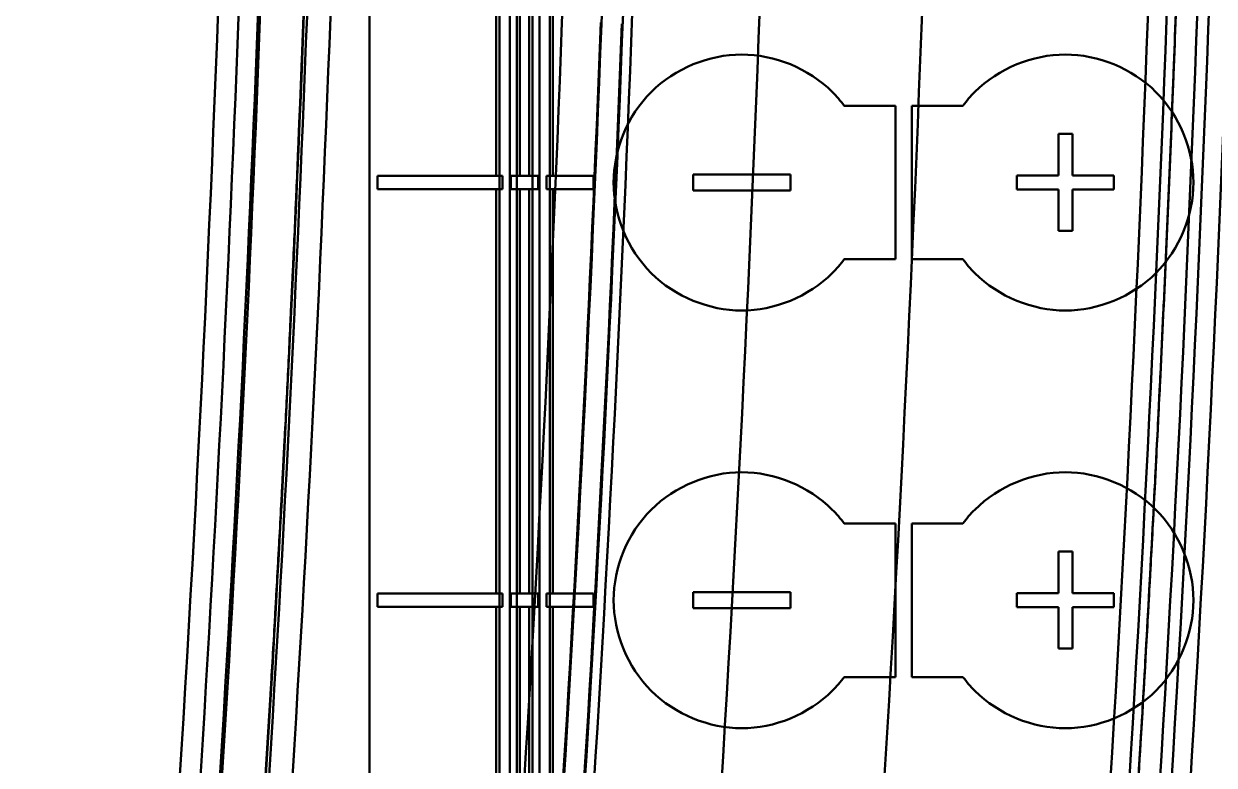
# Model space of a CAD drawing. Header units: millimetres. Extents: x -142 to 142, y -208 to 161.
# Drawn here: x 52.78 to 96.92, y -20.61 to 6.9 of the extents above; entities that cross this region are included whole.
import ezdxf

# ---------------------------------------------------------------- set-up
doc = ezdxf.new("R2010")
doc.units = ezdxf.units.MM
doc.layers.add('1', color=7, linetype='Continuous', true_color=0xffffff)

msp = doc.modelspace()

# ---------------------------------------------------------------- linework, layer by layer
at = {"layer": '1', "color": 251, "linetype": 'Continuous', "lineweight": 50}
for p, q in [((70.417, 95.7, 24.5), (70.417, -90.4, 24.5)), ((70.797, 95.7, 24.675), (70.797, -90.4, 24.675)), ((71.06, 95.7, 25.07), (71.06, -90.4, 25.07)), ((71.64, 95.7, 25.07), (71.64, -90.4, 25.07)), ((71.903, -90.4, 24.675), (71.903, 95.7, 24.675)), ((72.283, 95.7, 24.5), (72.283, -90.4, 24.5)), ((65.6, -87, 24.72), (65.6, 87, 24.72)), ((65.6, -87, 24.5), (65.6, 87, 24.5)), ((70.3, 16.258, 24.72), (70.3, 1.258, 24.72)), ((71.177, 16.258, 24.85), (71.177, 1.258, 24.85)), ((71.523, 16.258, 24.85), (71.523, 1.258, 24.85)), ((72.4, 16.258, 24.72), (72.4, 1.258, 24.72)), ((79.402, 5.758, 24.72), (79.402, 5.758, 24.82)), ((91.402, 5.758, 24.72), (91.402, 5.758, 24.82)), ((85.099, 3.858, 24.82), (83.199, 3.858, 24.82)), ((83.199, 3.858, 24.72), (83.199, 3.858, 24.82)), ((85.099, 3.858, 24.72), (83.199, 3.858, 24.72)), ((85.099, -1.842, 24.82), (85.099, 3.858, 24.82)), ((85.099, 3.858, 24.72), (85.099, 3.858, 24.82)), ((85.099, -1.842, 24.72), (85.099, 3.858, 24.72)), ((87.606, 3.858, 24.82), (85.705, 3.858, 24.82)), ((85.705, 3.858, 24.82), (85.705, -1.842, 24.82)), ((85.705, 3.858, 24.72), (85.705, -1.842, 24.72)), ((85.705, 3.858, 24.72), (85.705, 3.858, 24.82)), ((87.606, 3.858, 24.72), (85.705, 3.858, 24.72)), ((87.605, 3.858, 24.72), (87.605, 3.858, 24.82)), ((91.661, 2.812, 24.92), (91.146, 2.812, 24.92)), ((91.146, 2.812, 24.92), (91.146, 1.269, 24.92)), ((91.146, 2.812, 24.82), (91.146, 1.269, 24.82)), ((91.146, 2.812, 24.82), (91.146, 2.812, 24.92)), ((91.661, 2.812, 24.82), (91.146, 2.812, 24.82)), ((91.661, 1.269, 24.92), (91.661, 2.812, 24.92)), ((91.661, 2.812, 24.82), (91.661, 2.812, 24.92)), ((91.661, 1.269, 24.82), (91.661, 2.812, 24.82)), ((70.533, 1.258, 24.92), (65.902, 1.258, 24.92)), ((65.902, 1.258, 24.92), (65.902, 0.758, 24.92)), ((65.902, 1.258, 24.72), (65.902, 1.258, 24.92)), ((70.3, 1.258, 24.72), (65.902, 1.258, 24.72)), ((65.902, 1.258, 24.72), (65.902, 0.758, 24.72)), ((70.533, 1.258, 24.92), (70.533, 0.758, 24.92)), ((70.841, 1.258, 24.72), (70.841, 0.758, 24.72)), ((71.859, 1.258, 24.72), (70.841, 1.258, 24.72)), ((71.523, 1.258, 24.85), (71.177, 1.258, 24.85)), ((71.859, 1.258, 24.72), (71.859, 0.758, 24.72)), ((73.902, 1.258, 24.92), (72.167, 1.258, 24.92)), ((72.167, 1.258, 24.92), (72.167, 0.758, 24.92)), ((73.902, 1.258, 24.72), (72.4, 1.258, 24.72)), ((73.902, 0.758, 24.92), (73.902, 1.258, 24.92)), ((73.902, 1.258, 24.72), (73.902, 1.258, 24.92)), ((73.902, 0.758, 24.72), (73.902, 1.258, 24.72)), ((74.652, 1.009, 24.72), (74.652, 1.009, 24.82)), ((81.204, 1.312, 24.92), (77.604, 1.312, 24.92)), ((77.604, 1.312, 24.92), (77.604, 0.712, 24.92)), ((77.604, 1.312, 24.82), (77.604, 0.712, 24.82)), ((77.604, 1.312, 24.82), (77.604, 1.312, 24.92)), ((81.204, 1.312, 24.82), (77.604, 1.312, 24.82)), ((81.204, 0.712, 24.92), (81.204, 1.312, 24.92)), ((81.204, 1.312, 24.82), (81.204, 1.312, 24.92)), ((81.204, 0.712, 24.82), (81.204, 1.312, 24.82)), ((91.146, 1.269, 24.92), (89.604, 1.269, 24.92)), ((89.604, 1.269, 24.92), (89.604, 0.754, 24.92)), ((89.604, 1.269, 24.82), (89.604, 0.754, 24.82)), ((89.604, 1.269, 24.82), (89.604, 1.269, 24.92)), ((91.146, 1.269, 24.82), (89.604, 1.269, 24.82)), ((91.146, 1.269, 24.82), (91.146, 1.269, 24.92)), ((93.204, 1.269, 24.92), (91.661, 1.269, 24.92)), ((91.661, 1.269, 24.82), (91.661, 1.269, 24.92)), ((93.204, 1.269, 24.82), (91.661, 1.269, 24.82)), ((93.204, 0.754, 24.92), (93.204, 1.269, 24.92)), ((93.204, 1.269, 24.82), (93.204, 1.269, 24.92)), ((93.204, 0.754, 24.82), (93.204, 1.269, 24.82)), ((96.152, 1.009, 24.72), (96.152, 1.009, 24.82)), ((65.902, 0.758, 24.92), (70.533, 0.758, 24.92)), ((65.902, 0.758, 24.72), (70.3, 0.758, 24.72)), ((65.902, 0.758, 24.72), (65.902, 0.758, 24.92)), ((70.3, 0.758, 24.72), (70.3, -14.242, 24.72)), ((70.841, 0.758, 24.72), (71.859, 0.758, 24.72)), ((71.177, 0.758, 24.85), (71.177, -14.242, 24.85)), ((71.523, 0.758, 24.85), (71.177, 0.758, 24.85)), ((71.523, 0.758, 24.85), (71.523, -14.242, 24.85)), ((72.167, 0.758, 24.92), (73.902, 0.758, 24.92)), ((72.4, 0.758, 24.72), (72.4, -14.242, 24.72)), ((72.4, 0.758, 24.72), (73.902, 0.758, 24.72)), ((73.902, 0.758, 24.72), (73.902, 0.758, 24.92)), ((77.604, 0.712, 24.92), (81.204, 0.712, 24.92)), ((77.604, 0.712, 24.82), (77.604, 0.712, 24.92)), ((77.604, 0.712, 24.82), (81.204, 0.712, 24.82)), ((81.204, 0.712, 24.82), (81.204, 0.712, 24.92)), ((89.604, 0.754, 24.92), (91.146, 0.754, 24.92)), ((89.604, 0.754, 24.82), (91.146, 0.754, 24.82)), ((89.604, 0.754, 24.82), (89.604, 0.754, 24.92)), ((91.146, 0.754, 24.92), (91.146, -0.788, 24.92)), ((91.146, 0.754, 24.82), (91.146, -0.788, 24.82)), ((91.146, 0.754, 24.82), (91.146, 0.754, 24.92)), ((91.661, -0.788, 24.92), (91.661, 0.754, 24.92)), ((91.661, 0.754, 24.92), (93.204, 0.754, 24.92)), ((91.661, 0.754, 24.82), (93.204, 0.754, 24.82)), ((91.661, 0.754, 24.82), (91.661, 0.754, 24.92)), ((91.661, -0.788, 24.82), (91.661, 0.754, 24.82)), ((93.204, 0.754, 24.82), (93.204, 0.754, 24.92)), ((91.146, -0.788, 24.92), (91.661, -0.788, 24.92)), ((91.146, -0.788, 24.82), (91.661, -0.788, 24.82)), ((91.146, -0.788, 24.82), (91.146, -0.788, 24.92)), ((91.661, -0.788, 24.82), (91.661, -0.788, 24.92)), ((83.199, -1.842, 24.82), (85.099, -1.842, 24.82)), ((83.199, -1.842, 24.72), (85.099, -1.842, 24.72)), ((83.199, -1.842, 24.72), (83.199, -1.842, 24.82)), ((85.099, -1.842, 24.72), (85.099, -1.842, 24.82)), ((85.705, -1.842, 24.82), (87.606, -1.842, 24.82)), ((85.705, -1.842, 24.72), (87.606, -1.842, 24.72)), ((85.705, -1.842, 24.72), (85.705, -1.842, 24.82)), ((87.606, -1.842, 24.72), (87.606, -1.842, 24.82)), ((79.402, -3.742, 24.72), (79.402, -3.742, 24.82)), ((91.402, -3.742, 24.72), (91.402, -3.742, 24.82)), ((79.402, -9.742, 24.72), (79.402, -9.742, 24.82)), ((91.402, -9.742, 24.72), (91.402, -9.742, 24.82)), ((85.099, -11.642, 24.82), (83.199, -11.642, 24.82)), ((83.199, -11.642, 24.72), (83.199, -11.642, 24.82)), ((85.099, -11.642, 24.72), (83.199, -11.642, 24.72)), ((85.099, -17.342, 24.82), (85.099, -11.642, 24.82)), ((85.099, -11.642, 24.72), (85.099, -11.642, 24.82)), ((85.099, -17.342, 24.72), (85.099, -11.642, 24.72)), ((87.606, -11.642, 24.82), (85.705, -11.642, 24.82)), ((85.705, -11.642, 24.82), (85.705, -17.342, 24.82)), ((85.705, -11.642, 24.72), (85.705, -17.342, 24.72)), ((85.705, -11.642, 24.72), (85.705, -11.642, 24.82)), ((87.606, -11.642, 24.72), (85.705, -11.642, 24.72)), ((87.605, -11.642, 24.72), (87.605, -11.642, 24.82)), ((91.661, -12.688, 24.92), (91.146, -12.688, 24.92)), ((91.146, -12.688, 24.92), (91.146, -14.231, 24.92)), ((91.146, -12.688, 24.82), (91.146, -14.231, 24.82)), ((91.146, -12.688, 24.82), (91.146, -12.688, 24.92)), ((91.661, -12.688, 24.82), (91.146, -12.688, 24.82)), ((91.661, -14.231, 24.92), (91.661, -12.688, 24.92)), ((91.661, -12.688, 24.82), (91.661, -12.688, 24.92)), ((91.661, -14.231, 24.82), (91.661, -12.688, 24.82)), ((70.533, -14.242, 24.92), (65.902, -14.242, 24.92)), ((65.902, -14.242, 24.92), (65.902, -14.742, 24.92)), ((65.902, -14.242, 24.72), (65.902, -14.242, 24.92)), ((70.3, -14.242, 24.72), (65.902, -14.242, 24.72)), ((65.902, -14.242, 24.72), (65.902, -14.742, 24.72)), ((70.533, -14.242, 24.92), (70.533, -14.742, 24.92)), ((70.841, -14.242, 24.72), (70.841, -14.742, 24.72)), ((71.859, -14.242, 24.72), (70.841, -14.242, 24.72)), ((71.523, -14.242, 24.85), (71.177, -14.242, 24.85)), ((71.859, -14.242, 24.72), (71.859, -14.742, 24.72)), ((73.902, -14.242, 24.92), (72.167, -14.242, 24.92)), ((72.167, -14.242, 24.92), (72.167, -14.742, 24.92)), ((73.902, -14.242, 24.72), (72.4, -14.242, 24.72)), ((73.902, -14.742, 24.92), (73.902, -14.242, 24.92)), ((73.902, -14.242, 24.72), (73.902, -14.242, 24.92)), ((73.902, -14.742, 24.72), (73.902, -14.242, 24.72)), ((74.652, -14.491, 24.72), (74.652, -14.491, 24.82)), ((81.204, -14.188, 24.92), (77.604, -14.188, 24.92)), ((77.604, -14.188, 24.92), (77.604, -14.788, 24.92)), ((77.604, -14.188, 24.82), (77.604, -14.788, 24.82)), ((77.604, -14.188, 24.82), (77.604, -14.188, 24.92)), ((81.204, -14.188, 24.82), (77.604, -14.188, 24.82)), ((81.204, -14.788, 24.92), (81.204, -14.188, 24.92)), ((81.204, -14.188, 24.82), (81.204, -14.188, 24.92)), ((81.204, -14.788, 24.82), (81.204, -14.188, 24.82)), ((91.146, -14.231, 24.92), (89.604, -14.231, 24.92)), ((89.604, -14.231, 24.92), (89.604, -14.745, 24.92)), ((89.604, -14.231, 24.82), (89.604, -14.745, 24.82)), ((89.604, -14.231, 24.82), (89.604, -14.231, 24.92)), ((91.146, -14.231, 24.82), (89.604, -14.231, 24.82)), ((91.146, -14.231, 24.82), (91.146, -14.231, 24.92)), ((93.204, -14.231, 24.92), (91.661, -14.231, 24.92)), ((91.661, -14.231, 24.82), (91.661, -14.231, 24.92)), ((93.204, -14.231, 24.82), (91.661, -14.231, 24.82)), ((93.204, -14.745, 24.92), (93.204, -14.231, 24.92)), ((93.204, -14.231, 24.82), (93.204, -14.231, 24.92)), ((93.204, -14.745, 24.82), (93.204, -14.231, 24.82)), ((96.152, -14.491, 24.72), (96.152, -14.491, 24.82)), ((65.902, -14.742, 24.92), (70.533, -14.742, 24.92)), ((65.902, -14.742, 24.72), (70.3, -14.742, 24.72)), ((65.902, -14.742, 24.72), (65.902, -14.742, 24.92)), ((70.3, -14.742, 24.72), (70.3, -29.742, 24.72)), ((70.841, -14.742, 24.72), (71.859, -14.742, 24.72)), ((71.177, -14.742, 24.85), (71.177, -29.742, 24.85)), ((71.523, -14.742, 24.85), (71.177, -14.742, 24.85)), ((71.523, -14.742, 24.85), (71.523, -29.742, 24.85)), ((72.167, -14.742, 24.92), (73.902, -14.742, 24.92)), ((72.4, -14.742, 24.72), (72.4, -29.742, 24.72)), ((72.4, -14.742, 24.72), (73.902, -14.742, 24.72)), ((73.902, -14.742, 24.72), (73.902, -14.742, 24.92)), ((77.604, -14.788, 24.92), (81.204, -14.788, 24.92)), ((77.604, -14.788, 24.82), (77.604, -14.788, 24.92)), ((77.604, -14.788, 24.82), (81.204, -14.788, 24.82)), ((81.204, -14.788, 24.82), (81.204, -14.788, 24.92)), ((89.604, -14.745, 24.92), (91.146, -14.745, 24.92)), ((89.604, -14.745, 24.82), (91.146, -14.745, 24.82)), ((89.604, -14.745, 24.82), (89.604, -14.745, 24.92)), ((91.146, -14.745, 24.92), (91.146, -16.288, 24.92)), ((91.146, -14.745, 24.82), (91.146, -14.745, 24.92)), ((91.146, -14.745, 24.82), (91.146, -16.288, 24.82)), ((91.661, -16.288, 24.92), (91.661, -14.745, 24.92)), ((91.661, -14.745, 24.92), (93.204, -14.745, 24.92)), ((91.661, -14.745, 24.82), (93.204, -14.745, 24.82)), ((91.661, -14.745, 24.82), (91.661, -14.745, 24.92)), ((91.661, -16.288, 24.82), (91.661, -14.745, 24.82)), ((93.204, -14.745, 24.82), (93.204, -14.745, 24.92)), ((91.146, -16.288, 24.92), (91.661, -16.288, 24.92)), ((91.146, -16.288, 24.82), (91.661, -16.288, 24.82)), ((91.146, -16.288, 24.82), (91.146, -16.288, 24.92)), ((91.661, -16.288, 24.82), (91.661, -16.288, 24.92)), ((83.199, -17.342, 24.82), (85.099, -17.342, 24.82)), ((83.199, -17.342, 24.72), (85.099, -17.342, 24.72)), ((83.199, -17.342, 24.72), (83.199, -17.342, 24.82)), ((85.099, -17.342, 24.72), (85.099, -17.342, 24.82)), ((85.705, -17.342, 24.82), (87.606, -17.342, 24.82)), ((85.705, -17.342, 24.72), (87.606, -17.342, 24.72)), ((85.705, -17.342, 24.72), (85.705, -17.342, 24.82)), ((87.606, -17.342, 24.72), (87.606, -17.342, 24.82)), ((79.402, -19.242, 24.72), (79.402, -19.242, 24.82)), ((91.402, -19.242, 24.72), (91.402, -19.242, 24.82))]:
    msp.add_line(p, q, dxfattribs=at)
at = {"layer": '1', "color": 251, "linetype": 'Continuous', "lineweight": 50, "extrusion": (0, 0, -1)}
for centre, radius, start, end in [((1114, 51.8, 15), 1174.827, 181.210623, 188.372823), ((1113.979, 52.13, 24.65), 1209.276, 181.920187, 185.362939), ((1113.979, 52.13, 23.974), 1209.975, 181.920187, 185.362939), ((1114, 51.8, 15.01), 1175.591, 182.080356, 185.179644), ((1114, 51.8, 14.334), 1176.308, 182.080356, 185.179644), ((1114, 51.8, 12), 1176.39, 182.083731, 185.176269)]:
    msp.add_arc(centre, radius, start, end, dxfattribs=at)
at = {"layer": '1', "color": 251, "linetype": 'Continuous', "lineweight": 50}
for centre, radius, start, end in [((-1113.979, 52.13, -24.65), 1200.904, 354.542477, 358.174397), ((-1113.979, 52.13, -22.342), 1194.886, 354.578888, 358.137986), ((-1114, 51.8, -24.324), 1211.54, 354.597118, 358.142882), ((-1114, 51.8, -25), 1212.24, 354.597118, 358.142882), ((-1114, 51.8, -12), 1211.11, 354.620976, 358.119024), ((-1113.979, 52.13, -18.292), 1189.826, 354.723494, 357.993381), ((-1113.979, 52.13, -18.869), 1190.168, 354.723494, 357.993381)]:
    msp.add_arc(centre, radius, start, end, dxfattribs=at)
at = {"layer": '1', "color": 251, "linetype": 'Continuous', "lineweight": 50, "extrusion": (-0.024383, 0.001547, 0.999701)}
for centre, radius in [((18.835, -1115.439, -24.003), 1187.413), ((18.835, -1115.439, -23.145), 1188.897)]:
    msp.add_arc(centre, radius, 88.324958, 91.675042, dxfattribs=at)
at = {"layer": '1', "color": 251, "linetype": 'Continuous', "lineweight": 50, "extrusion": (0.024383, -0.001547, -0.999701)}
for centre, radius, start, end in [((-18.835, -1115.439, 17.253), 1178, 88.441003, 91.558997), ((-18.835, -1115.439, 20.103), 1178.05, 88.443071, 91.556929), ((-18.835, -1115.439, 21.073), 1178.893, 88.443071, 91.556929), ((-18.835, -1115.439, 19.253), 1188.965, 88.531738, 91.468262)]:
    msp.add_arc(centre, radius, start, end, dxfattribs=at)
at = {"layer": '1', "color": 251, "linetype": 'Continuous', "lineweight": 50, "extrusion": (0, -1, 0)}
for centre, radius, start, end in [((71.06, 24.07, -1.258), 1, 121.7883, 139.4584), ((71.177, 24.35, -1.258), 0.5, 90, 132.2686), ((71.523, 24.35, -1.258), 0.5, 47.7314, 90), ((71.64, 24.07, -1.258), 1, 40.5416, 58.2117), ((71.06, 24.07, -0.758), 1, 121.7883, 139.4584), ((71.177, 24.35, -0.758), 0.5, 90, 132.2686), ((71.523, 24.35, -0.758), 0.5, 47.7314, 90), ((71.64, 24.07, -0.758), 1, 40.5416, 58.2117), ((71.06, 24.07, 14.242), 1, 121.7883, 139.4584), ((71.177, 24.35, 14.242), 0.5, 90, 132.2686), ((71.523, 24.35, 14.242), 0.5, 47.7314, 90), ((71.64, 24.07, 14.242), 1, 40.5416, 58.2117), ((71.06, 24.07, 14.742), 1, 121.7883, 139.4584), ((71.177, 24.35, 14.742), 0.5, 90, 132.2686), ((71.523, 24.35, 14.742), 0.5, 47.7314, 90), ((71.64, 24.07, 14.742), 1, 40.5416, 58.2117)]:
    msp.add_arc(centre, radius, start, end, dxfattribs=at)
at = {"layer": '1', "color": 251, "linetype": 'Continuous', "lineweight": 50, "extrusion": (0, 0, -1)}
msp.add_ellipse((-1114.876, 51.856, -14.444), major_axis=(-1176.512, 74.638), ratio=0.999701, start_param=3.114411, end_param=3.168774, dxfattribs=at)
at = {"layer": '1', "color": 251, "linetype": 'Continuous', "lineweight": 50, "extrusion": (0.024383, -0.001547, -0.999701)}
msp.add_ellipse((-1114.993, 52.194, -46.535), major_axis=(-1188.423, 75.394, -29.103), ratio=0.999701, start_param=3.116284, end_param=3.167457, dxfattribs=at)
at = {"layer": '1', "color": 251, "linetype": 'Continuous', "lineweight": 50}
msp.add_rational_spline([(95.649, 11.571, -12), (95.037, -6.698, -12), (93.668, -31.034, -12), (91.566, -55.317, -12), (90.994, -61.382, -12)], [0.500114055156, 0.5, 0.499961981615, 0.500076036771, 0.500114055156], degree=3, knots=[0, 0, 0, 0, 0.75, 1, 1, 1, 1], dxfattribs=at)
for points, weights, degree in [([(95.649, 11.571, -14.444), (94.424, -24.976, -14.444), (90.994, -61.382, -14.444)], [0.500114055156, 0.499885944844, 0.500114055156], 2), ([(59.173, -54.721, -12), (61.105, -33.45, -12), (62.457, -12.134, -12), (63.229, 9.211, -12)], [0.500092367237, 0.499969210921, 0.499969210921, 0.500092367237], 3)]:
    msp.add_rational_spline(points, weights, degree=degree, dxfattribs=at)
for points, knots in [([(79.402, 5.758, 24.82), (78.19, 5.758, 24.82), (75.666, 4.745, 24.82), (74.652, 2.221, 24.82), (74.652, 1.009, 24.82)], [0, 0, 0, 0, 0.499999, 1, 1, 1, 1]), ([(79.402, 5.758, 24.72), (78.19, 5.758, 24.72), (75.666, 4.745, 24.72), (74.652, 2.221, 24.72), (74.652, 1.009, 24.72)], [0, 0, 0, 0, 0.499999, 1, 1, 1, 1]), ([(83.199, 3.858, 24.82), (83.065, 4.039, 24.82), (82.102, 5.161, 24.82), (80.614, 5.758, 24.82), (79.402, 5.758, 24.82)], [0, 0, 0, 0, 0.151813, 1, 1, 1, 1]), ([(83.199, 3.858, 24.72), (83.065, 4.039, 24.72), (82.102, 5.161, 24.72), (80.614, 5.758, 24.72), (79.402, 5.758, 24.72)], [0, 0, 0, 0, 0.151825, 1, 1, 1, 1]), ([(91.402, 5.758, 24.82), (90.19, 5.758, 24.82), (88.702, 5.161, 24.82), (87.739, 4.039, 24.82), (87.606, 3.859, 24.82)], [0, 0, 0, 0, 0.848174, 1, 1, 1, 1]), ([(91.402, 5.758, 24.72), (90.19, 5.758, 24.72), (88.702, 5.161, 24.72), (87.739, 4.039, 24.72), (87.606, 3.858, 24.72)], [0, 0, 0, 0, 0.848164, 1, 1, 1, 1]), ([(96.152, 1.009, 24.82), (96.152, 2.22, 24.82), (95.139, 4.745, 24.82), (92.614, 5.758, 24.82), (91.402, 5.758, 24.82)], [0, 0, 0, 0, 0.500003, 1, 1, 1, 1]), ([(96.152, 1.009, 24.72), (96.152, 2.22, 24.72), (95.139, 4.745, 24.72), (92.614, 5.758, 24.72), (91.402, 5.758, 24.72)], [0, 0, 0, 0, 0.500003, 1, 1, 1, 1]), ([(74.652, 1.009, 24.82), (74.652, -0.203, 24.82), (75.665, -2.728, 24.82), (78.19, -3.742, 24.82), (79.402, -3.742, 24.82)], [0, 0, 0, 0, 0.500012, 1, 1, 1, 1]), ([(74.652, 1.009, 24.72), (74.652, -0.203, 24.72), (75.665, -2.728, 24.72), (78.19, -3.742, 24.72), (79.402, -3.742, 24.72)], [0, 0, 0, 0, 0.500012, 1, 1, 1, 1]), ([(91.402, -3.742, 24.82), (92.614, -3.742, 24.82), (95.139, -2.728, 24.82), (96.152, -0.203, 24.82), (96.152, 1.009, 24.82)], [0, 0, 0, 0, 0.49999, 1, 1, 1, 1]), ([(91.402, -3.742, 24.72), (92.614, -3.742, 24.72), (95.139, -2.728, 24.72), (96.152, -0.203, 24.72), (96.152, 1.009, 24.72)], [0, 0, 0, 0, 0.49999, 1, 1, 1, 1]), ([(79.402, -3.742, 24.82), (80.614, -3.742, 24.82), (82.102, -3.144, 24.82), (83.065, -2.022, 24.82), (83.199, -1.842, 24.82)], [0, 0, 0, 0, 0.848237, 1, 1, 1, 1]), ([(79.402, -3.742, 24.72), (80.614, -3.742, 24.72), (82.102, -3.144, 24.72), (83.065, -2.022, 24.72), (83.199, -1.842, 24.72)], [0, 0, 0, 0, 0.848225, 1, 1, 1, 1]), ([(87.606, -1.842, 24.82), (87.739, -2.022, 24.82), (88.702, -3.144, 24.82), (90.19, -3.742, 24.82), (91.402, -3.742, 24.82)], [0, 0, 0, 0, 0.15178, 1, 1, 1, 1]), ([(87.606, -1.842, 24.72), (87.739, -2.022, 24.72), (88.702, -3.144, 24.72), (90.19, -3.742, 24.72), (91.402, -3.742, 24.72)], [0, 0, 0, 0, 0.15179, 1, 1, 1, 1]), ([(79.402, -9.742, 24.82), (78.19, -9.742, 24.82), (75.666, -10.755, 24.82), (74.652, -13.279, 24.82), (74.652, -14.491, 24.82)], [0, 0, 0, 0, 0.499999, 1, 1, 1, 1]), ([(79.402, -9.742, 24.72), (78.19, -9.742, 24.72), (75.666, -10.755, 24.72), (74.652, -13.279, 24.72), (74.652, -14.491, 24.72)], [0, 0, 0, 0, 0.499999, 1, 1, 1, 1]), ([(83.199, -11.642, 24.82), (83.065, -11.461, 24.82), (82.102, -10.339, 24.82), (80.614, -9.742, 24.82), (79.402, -9.742, 24.82)], [0, 0, 0, 0, 0.151813, 1, 1, 1, 1]), ([(83.199, -11.642, 24.72), (83.065, -11.461, 24.72), (82.102, -10.339, 24.72), (80.614, -9.742, 24.72), (79.402, -9.742, 24.72)], [0, 0, 0, 0, 0.151825, 1, 1, 1, 1]), ([(91.402, -9.742, 24.82), (90.19, -9.742, 24.82), (88.702, -10.339, 24.82), (87.739, -11.461, 24.82), (87.606, -11.641, 24.82)], [0, 0, 0, 0, 0.848174, 1, 1, 1, 1]), ([(91.402, -9.742, 24.72), (90.19, -9.742, 24.72), (88.702, -10.339, 24.72), (87.739, -11.461, 24.72), (87.606, -11.642, 24.72)], [0, 0, 0, 0, 0.848164, 1, 1, 1, 1]), ([(96.152, -14.491, 24.82), (96.152, -13.28, 24.82), (95.139, -10.755, 24.82), (92.614, -9.742, 24.82), (91.402, -9.742, 24.82)], [0, 0, 0, 0, 0.500003, 1, 1, 1, 1]), ([(96.152, -14.491, 24.72), (96.152, -13.28, 24.72), (95.139, -10.755, 24.72), (92.614, -9.742, 24.72), (91.402, -9.742, 24.72)], [0, 0, 0, 0, 0.500003, 1, 1, 1, 1]), ([(74.652, -14.491, 24.82), (74.652, -15.703, 24.82), (75.665, -18.228, 24.82), (78.19, -19.242, 24.82), (79.402, -19.242, 24.82)], [0, 0, 0, 0, 0.500012, 1, 1, 1, 1]), ([(74.652, -14.491, 24.72), (74.652, -15.703, 24.72), (75.665, -18.228, 24.72), (78.19, -19.242, 24.72), (79.402, -19.242, 24.72)], [0, 0, 0, 0, 0.500012, 1, 1, 1, 1]), ([(91.402, -19.242, 24.82), (92.614, -19.242, 24.82), (95.139, -18.228, 24.82), (96.152, -15.703, 24.82), (96.152, -14.491, 24.82)], [0, 0, 0, 0, 0.49999, 1, 1, 1, 1]), ([(91.402, -19.242, 24.72), (92.614, -19.242, 24.72), (95.139, -18.228, 24.72), (96.152, -15.703, 24.72), (96.152, -14.491, 24.72)], [0, 0, 0, 0, 0.49999, 1, 1, 1, 1]), ([(79.402, -19.242, 24.82), (80.614, -19.242, 24.82), (82.102, -18.644, 24.82), (83.065, -17.522, 24.82), (83.199, -17.342, 24.82)], [0, 0, 0, 0, 0.848225, 1, 1, 1, 1]), ([(79.402, -19.242, 24.72), (80.614, -19.242, 24.72), (82.102, -18.644, 24.72), (83.065, -17.522, 24.72), (83.199, -17.342, 24.72)], [0, 0, 0, 0, 0.848213, 1, 1, 1, 1]), ([(87.606, -17.342, 24.82), (87.739, -17.522, 24.82), (88.702, -18.644, 24.82), (90.19, -19.242, 24.82), (91.402, -19.242, 24.82)], [0, 0, 0, 0, 0.15178, 1, 1, 1, 1]), ([(87.606, -17.342, 24.72), (87.739, -17.522, 24.72), (88.702, -18.644, 24.72), (90.19, -19.242, 24.72), (91.402, -19.242, 24.72)], [0, 0, 0, 0, 0.15179, 1, 1, 1, 1])]:
    msp.add_open_spline(points, degree=3, knots=knots, dxfattribs=at)

doc.saveas('drawing.dxf')
